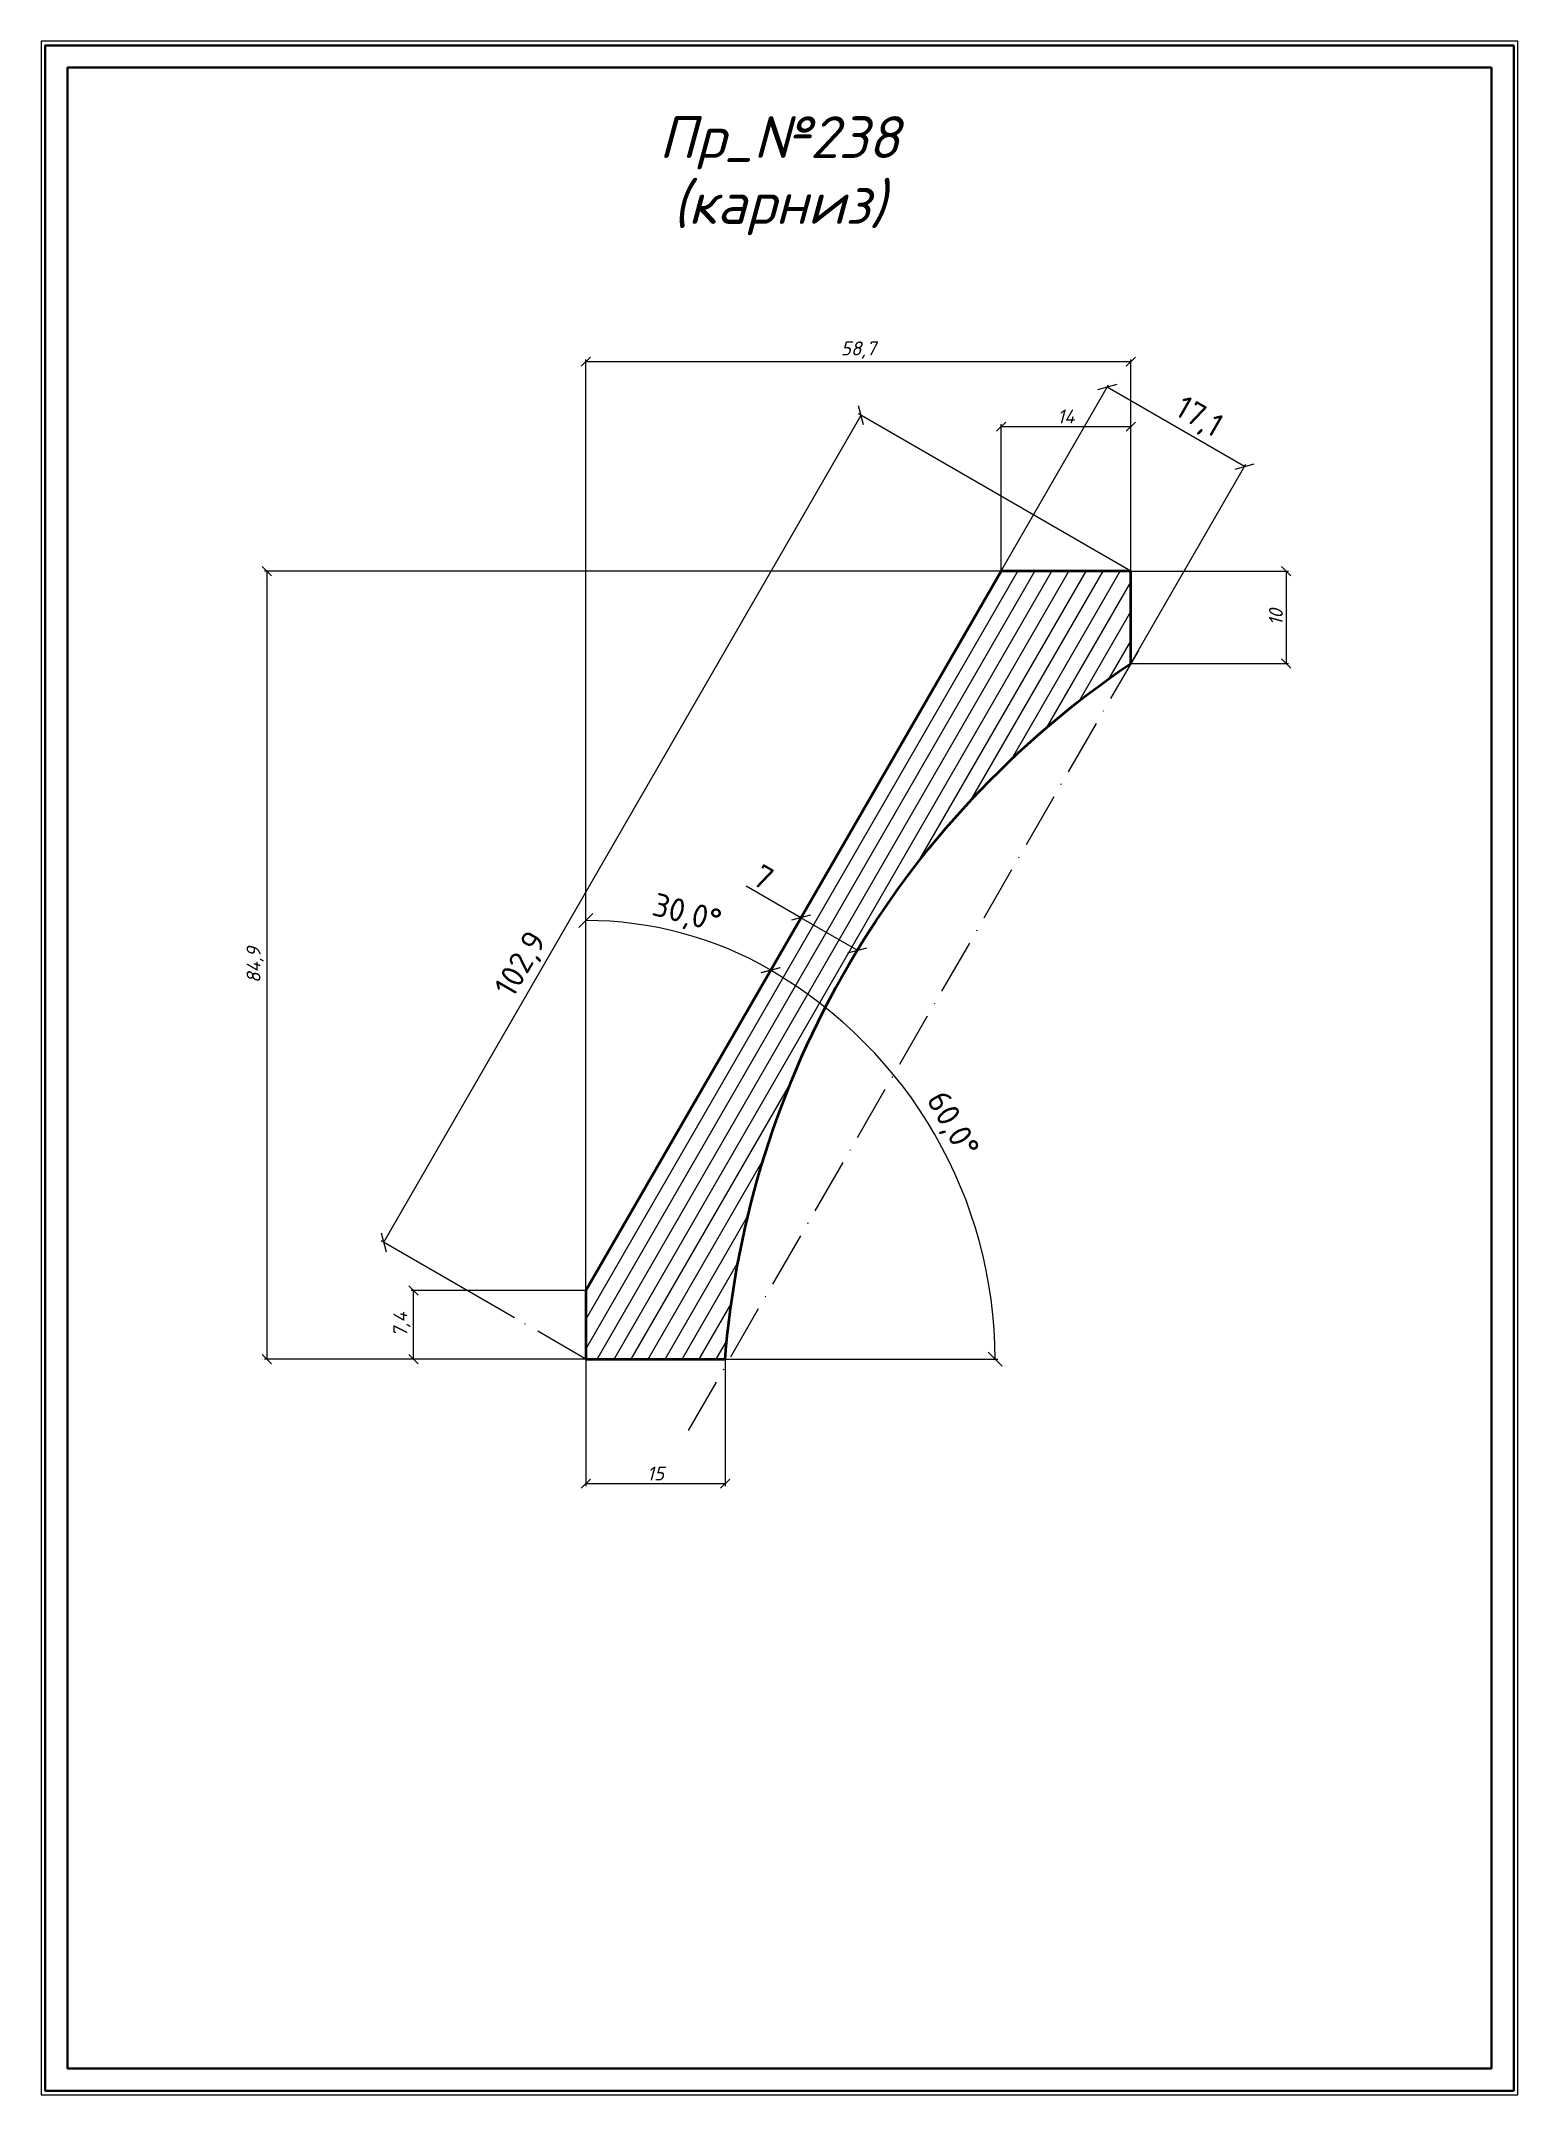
# Model space of a CAD drawing. Header units: millimetres. Extents: x 867 to 1026, y -1177 to -956.
import ezdxf

# ---------------------------------------------------------------- set-up
doc = ezdxf.new("R2010")
doc.units = ezdxf.units.MM
doc.linetypes.add('ACAD_ISO10W100', pattern=[18, 12, -3, 0, -3])
doc.layers.get('0').update_dxf_attribs({"lineweight": 13})
for name, color, linetype, lineweight in [('Пр_№238', 1, 'Continuous', 35), ('служебный слой ЛИНИИ ОСЕВЫЕ', 7, 'ACAD_ISO10W100', 13), ('служебный слой НАДПИСИ', 7, 'Continuous', 13), ('служебный слой РАЗМЕРЫ', 7, 'Continuous', 9), ('служебный слой ШТАМП', 7, 'Continuous', 30), ('служебный слой ШТРИХОВКА', 7, 'Continuous', 5)]:
    doc.layers.add(name, color=color, linetype=linetype, lineweight=lineweight)
doc.styles.add('ЕСКД', font='isocpeur.ttf', dxfattribs={"oblique": 15})
doc.styles.add('ЕСКД профили размеры', font='isocpeur.ttf')
doc.dimstyles.new('ЕСКД', dxfattribs={"dimtxt": 3.5, "dimasz": 2.5, "dimexe": 0.25, "dimexo": 0, "dimgap": 0.35, "dimtad": 1, "dimdec": 1, "dimzin": 9, "dimtxsty": 'ЕСКД', "dimblk": 'OBLIQUE', "dimcen": 0, "dimclrd": 256, "dimclre": 256, "dimclrt": 256, "dimadec": 1, "dimazin": 0, "dimtfac": 1, "dimtdec": 1, "dimtmove": 0, "dimatfit": 3, "dimldrblk": 'DOTSMALL', "dimfxl": 1, "dimlwd": -1, "dimlwe": -1, "dimarcsym": 0})
doc.dimstyles.new('ЕСКД профили', dxfattribs={"dimtxt": 1.5, "dimasz": 1, "dimexe": 0.3, "dimexo": 0, "dimgap": 0.35, "dimtad": 1, "dimdec": 1, "dimzin": 9, "dimtxsty": 'ЕСКД профили размеры', "dimblk": 'OBLIQUE', "dimcen": 0, "dimclrd": 256, "dimclre": 256, "dimclrt": 256, "dimadec": 1, "dimazin": 0, "dimtfac": 1, "dimtdec": 1, "dimtmove": 0, "dimatfit": 3, "dimldrblk": 'DOTSMALL', "dimfxl": 1, "dimlwd": -1, "dimlwe": -1, "dimarcsym": 0})

# ---------------------------------------------------------------- blocks, each defined once
blk = doc.blocks.new('_DotSmall')
at = {"color": 0, "linetype": 'ByBlock', "lineweight": -3, "const_width": 0.5}
blk.add_lwpolyline([(-0.0625, 0, 1), (0.0625, 0, 1)], format="xyb", close=True, dxfattribs=at)
blk = doc.blocks.new('_OBLIQUE')
at = {"color": 0, "linetype": 'ByBlock'}
blk.add_line((-0.5, -0.5), (0.5, 0.5), dxfattribs=at)
blk = doc.blocks.new('*D12')
at = {"layer": 'Defpoints', "color": 0, "transparency": 16777216}
for p in [(984.5, -1013.16), (984.5, -1023.11), (1001.24, -1023.11)]:
    blk.add_point(p, dxfattribs=at)
at = {"layer": 'служебный слой РАЗМЕРЫ', "transparency": 16777216}
for p, q in [((984.5, -1013.16), (1001.49, -1013.16)), ((1001.24, -1013.16), (1001.24, -1023.11)), ((984.5, -1023.11), (1001.49, -1023.11))]:
    blk.add_line(p, q, dxfattribs=at)
for p, rotation in [((1001.24, -1013.16), 90), ((1001.24, -1023.11), 270)]:
    blk.add_blockref('_OBLIQUE', p, dxfattribs=dict(at, rotation=rotation))
at = {"layer": 'служебный слой РАЗМЕРЫ', "transparency": 16777216, "insert": (1000.14, -1018.13), "char_height": 1.5, "attachment_point": 5, "rotation": 90, "style": 'ЕСКД'}
blk.add_mtext('10', dxfattribs=at)
blk = doc.blocks.new('*D11')
at = {"layer": 'Defpoints', "color": 0, "transparency": 16777216}
for p in [(984.5, -990.6), (984.5, -1013.16), (925.8, -1090.63)]:
    blk.add_point(p, dxfattribs=at)
at = {"layer": 'служебный слой РАЗМЕРЫ', "transparency": 16777216}
for p, q in [((925.8, -1090.63), (925.8, -990.35)), ((925.8, -990.6), (984.5, -990.6)), ((984.5, -1013.16), (984.5, -990.35))]:
    blk.add_line(p, q, dxfattribs=at)
at = {"layer": 'служебный слой РАЗМЕРЫ', "transparency": 16777216, "rotation": 180}
blk.add_blockref('_OBLIQUE', (925.8, -990.6), dxfattribs=at)
at = {"layer": 'служебный слой РАЗМЕРЫ', "transparency": 16777216}
blk.add_blockref('_OBLIQUE', (984.5, -990.6), dxfattribs=at)
at = {"layer": 'служебный слой РАЗМЕРЫ', "transparency": 16777216, "insert": (955.15, -989.35), "char_height": 1.5, "attachment_point": 5, "style": 'ЕСКД'}
blk.add_mtext('58,7', dxfattribs=at)
blk = doc.blocks.new('*D10')
at = {"layer": 'Defpoints', "color": 0, "transparency": 16777216}
for p in [(970.53, -1013.16), (891.42, -1098.03), (925.8, -1098.03)]:
    blk.add_point(p, dxfattribs=at)
at = {"layer": 'служебный слой РАЗМЕРЫ', "transparency": 16777216}
for p, q in [((970.53, -1013.16), (891.17, -1013.16)), ((891.42, -1013.16), (891.42, -1098.03)), ((925.8, -1098.03), (891.17, -1098.03))]:
    blk.add_line(p, q, dxfattribs=at)
for p, rotation in [((891.42, -1013.16), 90), ((891.42, -1098.03), 270)]:
    blk.add_blockref('_OBLIQUE', p, dxfattribs=dict(at, rotation=rotation))
at = {"layer": 'служебный слой РАЗМЕРЫ', "transparency": 16777216, "insert": (890.17, -1055.59), "char_height": 1.5, "attachment_point": 5, "rotation": 90, "style": 'ЕСКД'}
blk.add_mtext('84,9', dxfattribs=at)
blk = doc.blocks.new('*D9')
at = {"layer": 'Defpoints', "color": 0, "transparency": 16777216}
for p in [(925.8, -1098.03), (940.8, -1098.03), (925.8, -1111.45)]:
    blk.add_point(p, dxfattribs=at)
at = {"layer": 'служебный слой РАЗМЕРЫ', "transparency": 16777216}
for p, q in [((925.8, -1098.03), (925.8, -1111.7)), ((940.8, -1098.03), (940.8, -1111.7)), ((940.8, -1111.45), (925.8, -1111.45))]:
    blk.add_line(p, q, dxfattribs=at)
at = {"layer": 'служебный слой РАЗМЕРЫ', "transparency": 16777216, "rotation": 180}
blk.add_blockref('_OBLIQUE', (925.8, -1111.45), dxfattribs=at)
at = {"layer": 'служебный слой РАЗМЕРЫ', "transparency": 16777216}
blk.add_blockref('_OBLIQUE', (940.8, -1111.45), dxfattribs=at)
at = {"layer": 'служебный слой РАЗМЕРЫ', "transparency": 16777216, "insert": (933.3, -1110.35), "char_height": 1.5, "attachment_point": 5, "style": 'ЕСКД'}
blk.add_mtext('15', dxfattribs=at)
blk = doc.blocks.new('*D8')
at = {"layer": 'Defpoints', "color": 0, "transparency": 16777216}
for p in [(907.23, -1090.63), (925.8, -1090.63), (925.8, -1098.03)]:
    blk.add_point(p, dxfattribs=at)
at = {"layer": 'служебный слой РАЗМЕРЫ', "transparency": 16777216}
for p, q in [((925.8, -1090.63), (906.98, -1090.63)), ((907.23, -1098.03), (907.23, -1090.63)), ((925.8, -1098.03), (906.98, -1098.03))]:
    blk.add_line(p, q, dxfattribs=at)
for p, rotation in [((907.23, -1090.63), 90), ((907.23, -1098.03), 270)]:
    blk.add_blockref('_OBLIQUE', p, dxfattribs=dict(at, rotation=rotation))
at = {"layer": 'служебный слой РАЗМЕРЫ', "transparency": 16777216, "insert": (905.98, -1094.33), "char_height": 1.5, "attachment_point": 5, "rotation": 90, "style": 'ЕСКД'}
blk.add_mtext('7,4', dxfattribs=at)
blk = doc.blocks.new('*D7')
at = {"layer": 'Defpoints', "color": 0, "transparency": 16777216}
for p in [(970.53, -1013.16), (966.96, -1081.49), (925.8, -1090.63), (925.8, -1098.03), (940.8, -1098.03)]:
    blk.add_point(p, dxfattribs=at)
at = {"layer": 'служебный слой РАЗМЕРЫ', "transparency": 16777216}
blk.add_line((940.8, -1098.03), (970.18, -1098.03), dxfattribs=at)
blk.add_arc((921.53, -1098.03), 48.35, 0, 60, dxfattribs=at)
at = {"layer": 'служебный слой РАЗМЕРЫ', "transparency": 16777216, "xscale": 1.5, "yscale": 1.5, "zscale": 1.5}
for p, rotation in [((945.7, -1056.16), 150.0000000000003), ((969.88, -1098.03), 270.0000000000002)]:
    blk.add_blockref('_OBLIQUE', p, dxfattribs=dict(at, rotation=rotation))
at = {"layer": 'служебный слой РАЗМЕРЫ', "transparency": 16777216, "insert": (965.13, -1072.85), "char_height": 2.5, "attachment_point": 5, "rotation": 300, "style": 'ЕСКД профили размеры'}
blk.add_mtext('60,0°', dxfattribs=at)
blk = doc.blocks.new('*D6')
at = {"layer": 'Defpoints', "color": 0, "transparency": 16777216}
for p in [(981.96, -993.35), (969.71, -1014.57), (984.5, -1023.11)]:
    blk.add_point(p, dxfattribs=at)
at = {"layer": 'служебный слой РАЗМЕРЫ', "transparency": 16777216}
for p, q in [((969.71, -1014.57), (982.11, -993.09)), ((996.76, -1001.89), (981.96, -993.35)), ((984.5, -1023.11), (996.91, -1001.63))]:
    blk.add_line(p, q, dxfattribs=at)
at = {"layer": 'служебный слой РАЗМЕРЫ', "transparency": 16777216, "xscale": 1.5, "yscale": 1.5, "zscale": 1.5}
for p, rotation in [((981.96, -993.35), 150.0000000000025), ((996.76, -1001.89), 330.0000000000025)]:
    blk.add_blockref('_OBLIQUE', p, dxfattribs=dict(at, rotation=rotation))
at = {"layer": 'служебный слой РАЗМЕРЫ', "transparency": 16777216, "insert": (991.77, -996.71), "char_height": 2.5, "attachment_point": 5, "rotation": 330, "style": 'ЕСКД профили размеры'}
blk.add_mtext('17,1', dxfattribs=at)
blk = doc.blocks.new('*D5')
at = {"layer": 'Defpoints', "color": 0, "transparency": 16777216}
for p in [(955.44, -996.38), (969.52, -1004.51), (918.1, -1093.58)]:
    blk.add_point(p, dxfattribs=at)
at = {"layer": 'служебный слой РАЗМЕРЫ', "transparency": 16777216}
for p, q in [((904.01, -1085.45), (955.44, -996.38)), ((969.52, -1004.51), (955.18, -996.23)), ((918.1, -1093.58), (903.75, -1085.3))]:
    blk.add_line(p, q, dxfattribs=at)
at = {"layer": 'служебный слой РАЗМЕРЫ', "transparency": 16777216, "xscale": 1.5, "yscale": 1.5, "zscale": 1.5}
for p, rotation in [((955.44, -996.38), 60.00000000000018), ((904.01, -1085.45), 240.0000000000002)]:
    blk.add_blockref('_OBLIQUE', p, dxfattribs=dict(at, rotation=rotation))
at = {"layer": 'служебный слой РАЗМЕРЫ', "transparency": 16777216, "insert": (918.95, -1055.58), "char_height": 2.5, "attachment_point": 5, "rotation": 60, "style": 'ЕСКД профили размеры'}
blk.add_mtext('102,9', dxfattribs=at)
blk = doc.blocks.new('*D4')
at = {"layer": 'Defpoints', "color": 0, "transparency": 16777216}
for p in [(974.8, -1005.76), (939.43, -1053.19), (925.8, -1087.68), (925.8, -1090.63), (925.8, -1090.63)]:
    blk.add_point(p, dxfattribs=at)
at = {"layer": 'служебный слой РАЗМЕРЫ', "transparency": 16777216}
blk.add_line((925.8, -1087.68), (925.8, -1050.49), dxfattribs=at)
blk.add_arc((925.8, -1090.63), 39.84, 60, 90, dxfattribs=at)
at = {"layer": 'служебный слой РАЗМЕРЫ', "transparency": 16777216, "xscale": 1.5, "yscale": 1.5, "zscale": 1.5}
for p, rotation in [((925.8, -1050.79), 179.999999999998), ((945.72, -1056.12), 330.0000000000002)]:
    blk.add_blockref('_OBLIQUE', p, dxfattribs=dict(at, rotation=rotation))
at = {"layer": 'служебный слой РАЗМЕРЫ', "transparency": 16777216, "insert": (936.63, -1050.21), "char_height": 2.5, "attachment_point": 5, "rotation": 345, "style": 'ЕСКД профили размеры'}
blk.add_mtext('30,0°', dxfattribs=at)
blk = doc.blocks.new('*D3')
at = {"layer": 'Defpoints', "color": 0, "transparency": 16777216}
for p in [(948.97, -1050.49), (948.68, -1051.01), (954.74, -1054.51)]:
    blk.add_point(p, dxfattribs=at)
at = {"layer": 'служебный слой РАЗМЕРЫ', "transparency": 16777216}
for p, q in [((948.97, -1050.49), (943.06, -1047.08)), ((948.68, -1051.01), (949.12, -1050.23)), ((955.04, -1054), (948.97, -1050.49)), ((954.74, -1054.51), (955.19, -1053.74))]:
    blk.add_line(p, q, dxfattribs=at)
at = {"layer": 'служебный слой РАЗМЕРЫ', "transparency": 16777216, "xscale": 1.5, "yscale": 1.5, "zscale": 1.5}
for p, rotation in [((948.97, -1050.49), 150.0000000000012), ((955.04, -1054), 330.0000000000012)]:
    blk.add_blockref('_OBLIQUE', p, dxfattribs=dict(at, rotation=rotation))
at = {"layer": 'служебный слой РАЗМЕРЫ', "transparency": 16777216, "insert": (944.91, -1046.13), "char_height": 2.5, "attachment_point": 5, "rotation": 330, "style": 'ЕСКД профили размеры'}
blk.add_mtext('7', dxfattribs=at)

msp = doc.modelspace()

# ---------------------------------------------------------------- hatches: boundary and pattern name
at = {"layer": 'служебный слой ШТРИХОВКА'}
h = msp.add_hatch(dxfattribs=at)
h.set_pattern_fill('ANSI31', color=256, scale=0.5, angle=15, style=0)
h.set_pattern_definition([(60, (0, -1.7402), (-1.3748153, 0.79375), [])])
h.paths.add_polyline_path([(970.53, -1013.16), (925.8, -1090.63), (925.8, -1098.03), (940.8, -1098.03, -0.228119), (984.5, -1023.11), (984.5, -1013.16)])

# ---------------------------------------------------------------- linework, layer by layer
at = {"layer": 'Пр_№238', "ltscale": 100}
msp.add_lwpolyline([(925.8, -1090.63), (925.8, -1098.03), (940.8, -1098.03, -0.228119), (984.5, -1023.11), (984.5, -1013.16), (970.53, -1013.16), (925.8, -1090.63)], format="xyb", close=True, dxfattribs=at)
at = {"layer": 'служебный слой ЛИНИИ ОСЕВЫЕ', "ltscale": 0.5}
for p, q in [((985.32, -1021.7), (936.32, -1106.57)), ((925.8, -1098.03), (918.1, -1093.58))]:
    msp.add_line(p, q, dxfattribs=at)
at = {"layer": 'служебный слой РАЗМЕРЫ'}
for p, q in [((984.5, -1013.16), (969.52, -1004.51)), ((925.8, -1090.63), (925.8, -1087.68))]:
    msp.add_line(p, q, dxfattribs=at)
at = {"layer": 'служебный слой ШТАМП', "color": 6, "lineweight": 5, "ltscale": 100}
msp.add_lwpolyline([(1026.22, -956.07), (867.1, -956.07), (867.1, -1177.28), (1026.22, -1177.28)], close=True, dxfattribs=at)
at = {"layer": 'служебный слой ШТАМП', "ltscale": 100}
for points in [[(1025.76, -956.53), (867.55, -956.53), (867.55, -1176.83), (1025.76, -1176.83)], [(1023.36, -958.93), (869.95, -958.93), (869.95, -1174.43), (1023.36, -1174.43)]]:
    msp.add_lwpolyline(points, close=True, dxfattribs=at)

# ---------------------------------------------------------------- texts
at = {"layer": 'служебный слой НАДПИСИ', "style": 'ЕСКД', "oblique": 15}
for s, p in [('Пр_№238', (933.66, -968.67)), ('(карниз)', (935.13, -975.76))]:
    msp.add_text(s, height=4.5, dxfattribs=at).set_placement(p)

# ---------------------------------------------------------------- dimensions: what is measured, and where the dimension line sits
at = {"layer": 'служебный слой РАЗМЕРЫ'}
for base, p1, p2, picture, middle in [((984.5, -990.6), (925.8, -1090.63), (984.5, -1013.16), '*D11', (955.15, -989.35)), ((925.8, -1111.45), (940.8, -1098.03), (925.8, -1098.03), '*D9', (933.3, -1110.35))]:
    dim = msp.add_linear_dim(base=base, p1=p1, p2=p2, dimstyle='ЕСКД', override={"dimtxt": 1.5, "dimasz": 1}, dxfattribs=at)
    dim.commit()
    dim.dimension.update_dxf_attribs({"geometry": picture, "text_midpoint": middle})
for base, p1, p2, angle, picture, middle in [((981.96, -993.35), (984.5, -1023.11), (969.71, -1014.57), 150, '*D6', (990.77, -998.44)), ((955.4374, -996.3755), (918.0965, -1093.5803), (969.5227, -1004.5077), 60, '*D5', (920.6793, -1056.5782)), ((948.97, -1050.49), (954.74, -1054.51), (948.68, -1051.01), 150, '*D3', (944.03, -1047.64))]:
    dim = msp.add_linear_dim(base=base, p1=p1, p2=p2, angle=angle, dimstyle='ЕСКД профили', override={"dimtxt": 2.5, "dimasz": 1.5, "dimgap": 0.5}, dxfattribs=at)
    dim.commit()
    dim.dimension.update_dxf_attribs({"geometry": picture, "text_midpoint": middle, "dimtype": 129})
msp.add_linear_dim(base=(984.5, -997.6), p1=(970.53, -1013.16), p2=(984.5, -1013.16), dimstyle='ЕСКД', override={"dimtxt": 1.5, "dimasz": 1}, dxfattribs=at).render()
for base, line1, line2, picture, middle in [((939.43, -1053.19), ((974.8, -1005.76), (925.8, -1090.63)), ((925.8, -1090.63), (925.8, -1087.68)), '*D4', (936.63, -1050.21)), ((966.96, -1081.49), ((925.8, -1098.03), (940.8, -1098.03)), ((970.53, -1013.16), (925.8, -1090.63)), '*D7', (965.13, -1072.85))]:
    dim = msp.add_angular_dim_2l(base=base, line1=line1, line2=line2, dimstyle='ЕСКД профили', override={"dimtxt": 2.5, "dimasz": 1.5, "dimgap": 0.5}, dxfattribs=at)
    dim.commit()
    dim.dimension.update_dxf_attribs({"geometry": picture, "text_midpoint": middle})
for base, p1, p2, picture, middle in [((891.42, -1098.03), (970.53, -1013.16), (925.8, -1098.03), '*D10', (890.17, -1055.59)), ((1001.2351, -1023.1099), (984.5049, -1013.1577), (984.5049, -1023.1099), '*D12', (1000.1351, -1018.1338)), ((907.23, -1090.63), (925.8, -1098.03), (925.8, -1090.63), '*D8', (905.98, -1094.33))]:
    dim = msp.add_linear_dim(base=base, p1=p1, p2=p2, angle=90, dimstyle='ЕСКД', override={"dimtxt": 1.5, "dimasz": 1}, dxfattribs=at)
    dim.commit()
    dim.dimension.update_dxf_attribs({"geometry": picture, "text_midpoint": middle})

doc.saveas('drawing.dxf')
